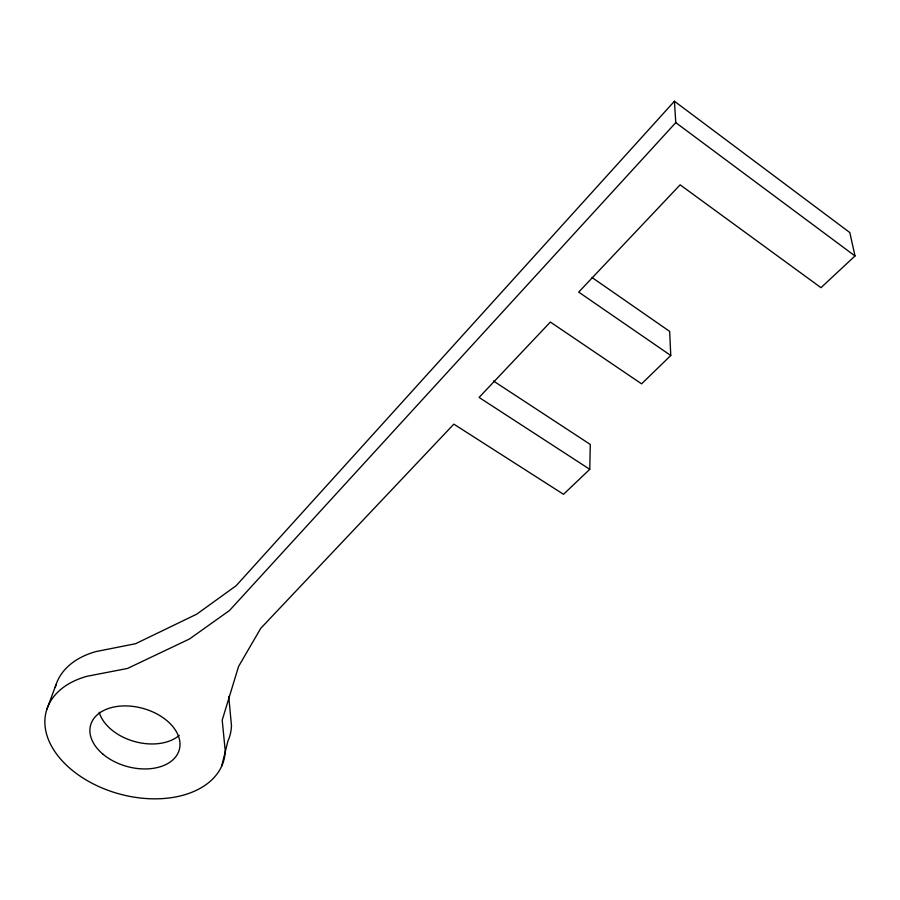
<?xml version="1.0" encoding="UTF-8"?>
<svg xmlns="http://www.w3.org/2000/svg" width="900" height="900" viewBox="0 0 900 900"><rect width="100%" height="100%" fill="white"/><g stroke="black" fill="none" stroke-linecap="round" stroke-linejoin="round"><path stroke-width="1.35" d="M589.77 469.316L479.093 397.429L550.373 322.054L641.587 383.827L670.77 355.489L578.7 292.106L680.13 184.838L820.991 287.674L855 255.971L849.825 232.56L674.426 101.239L675.776 122.636L229.477 610.526L189.506 638.977L127.496 668.452L87.075 676.271A92.081 60.277 15.5 0 0 90.641 782.505A92.081 60.277 15.5 0 0 225.225 750.791L222.199 720.124L238.59 666.416L260.741 628.335L453.836 424.136L563.512 494.303L589.77 469.316L590.276 444.442L493.459 380.993M221.704 766.091L227.947 740.925A90.608 60.255 15.6 0 0 231.469 725.636L228.735 696.409M46.834 709.459L55.98 684.832M674.426 101.239L236.16 585.709L196.751 614.16L135.596 643.702L95.782 651.611A90.608 60.255 15.6 0 0 55.249 687.364M592.043 277.526L669.656 331.391L670.77 355.489M675.776 122.636L855 255.971M179.235 735.39A45.281 30.094 15.6 0 1 133.942 741.352A45.281 30.094 15.6 0 1 99.203 712.271M103.039 754.245A46.012 30.116 15.5 0 0 178.47 752.085A46.012 30.116 15.5 0 0 123.334 705.938A46.012 30.116 15.5 0 0 103.039 754.245"/></g></svg>
